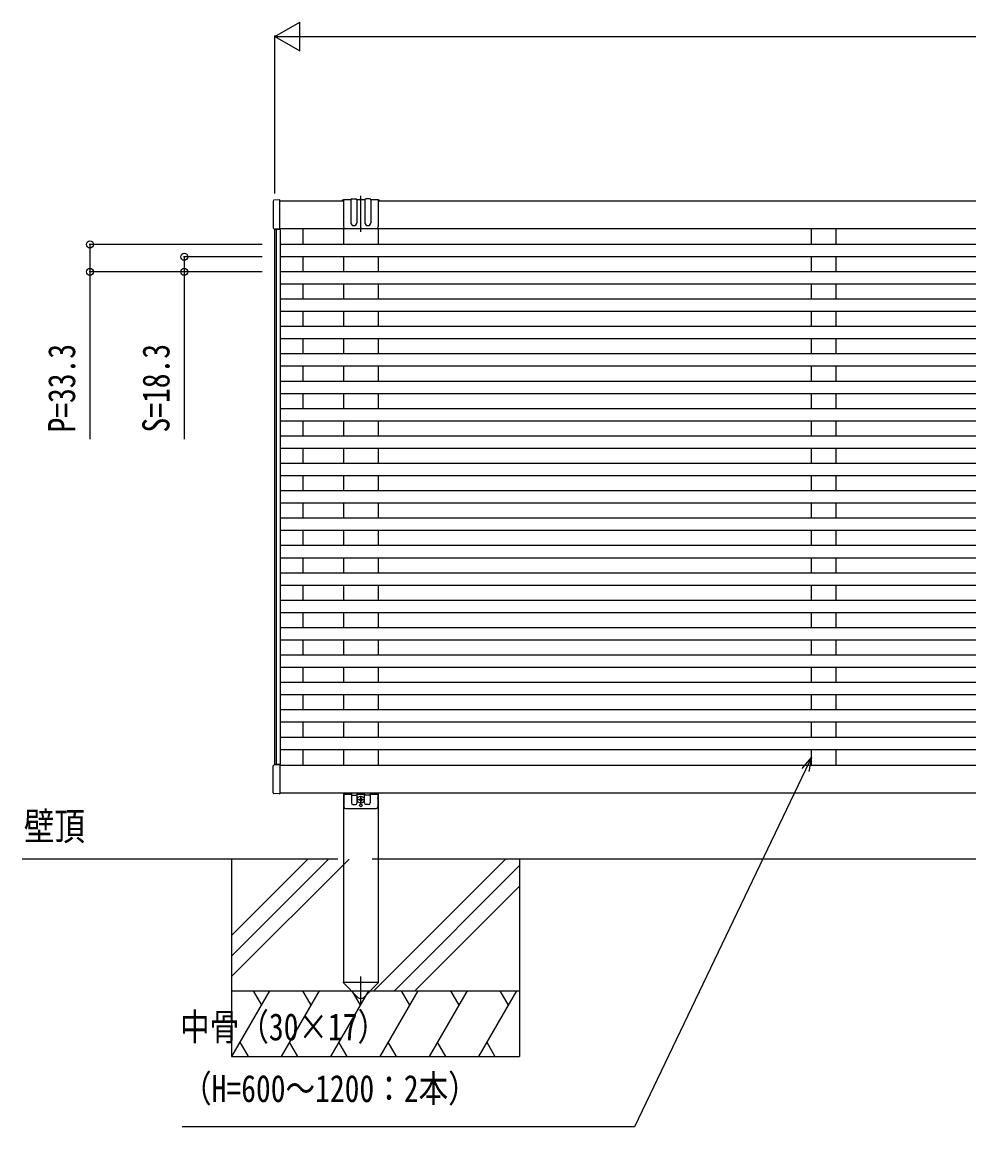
# Model space of a CAD drawing. Units: millimetres, scale not verified. Extents: x -4205 to 4205, y -2970 to 2970.
# Drawn here: x -1773 to -622, y -457 to 887 of the extents above; entities that cross this region are included whole.
import ezdxf
from ezdxf.enums import TextEntityAlignment as Align

# ---------------------------------------------------------------- set-up
doc = ezdxf.new("R2010")
doc.units = ezdxf.units.MM
doc.header["$LTSCALE"] = 16
for name, color, linetype in [('0-2_USER1', 3, 'Continuous'), ('0-4_YKK_A1', 4, 'Continuous'), ('0-5_YKK_D', 6, 'Continuous')]:
    doc.layers.add(name, color=color, linetype=linetype)
doc.styles.add('ＭＳ ゴシック', font='')
doc.styles.get('ＭＳ ゴシック').set_extended_font_data('MS Gothic')

msp = doc.modelspace()

# ---------------------------------------------------------------- linework, layer by layer
at = {"layer": '0-4_YKK_A1'}
for p, q in [((-1361, 631.64), (-1361, 675.42)), ((-1467.5, 668.99), (-1467.5, 636.35)), ((-1459.82, 670.4), (-1466.56, 669.99)), ((-1459.5, 669.22), (-1382, 669.22)), ((-1373, 670.72), (-1382, 670.72)), ((-1382, 670.72), (-1382, 637.71)), ((-1373, 670.72), (-1373, 642.71)), ((-1372, 671.72), (-1367, 671.72)), ((-1356, 670.72), (-1366, 670.72)), ((-1366, 670.72), (-1366, 642.71)), ((-1356, 670.72), (-1356, 642.71)), ((-1350, 671.72), (-1355, 671.72)), ((-1340, 670.72), (-1349, 670.72)), ((-1349, 670.72), (-1349, 642.71)), ((-1340, 670.72), (-1340, 637.71)), ((-1340, 669.22), (-493.5, 669.22)), ((-1459.82, 634.94), (-1466.56, 635.35)), ((-1466, 634.72), (-1459, 634.72)), ((-1466, 634.72), (-1466, -16.28)), ((-1464, 634.72), (-1464, -16.28)), ((530, 635.22), (-1459.5, 635.22)), ((-1431, 616.02), (-1431, 635.22)), ((-1382, 635.22), (-1382, 616.32)), ((-1380, 635.71), (-1361.71, 635.71)), ((-1360.29, 635.71), (-1342, 635.71)), ((-1340, 635.22), (-1340, 616.32)), ((-813, 616.42), (-813, 635.22)), ((-783, 616.42), (-783, 635.22)), ((528, 616.32), (-1459, 616.32)), ((528, 601.32), (-1459, 601.32)), ((-1431, 583.02), (-1431, 601.32)), ((-1382, 601.32), (-1382, 583.02)), ((-1340, 601.32), (-1340, 583.02)), ((-813, 583.42), (-813, 601.72)), ((-783, 583.42), (-783, 601.72)), ((528, 583.02), (-1459, 583.02)), ((528, 568.02), (-1459, 568.02)), ((-1431, 549.72), (-1431, 568.02)), ((-1382, 568.02), (-1382, 549.72)), ((-1340, 568.02), (-1340, 549.72)), ((-813, 550.12), (-813, 568.42)), ((-783, 550.12), (-783, 568.42)), ((528, 549.72), (-1459, 549.72)), ((528, 534.72), (-1459, 534.72)), ((-1431, 516.42), (-1431, 534.72)), ((-1382, 534.72), (-1382, 516.42)), ((-1340, 534.72), (-1340, 516.42)), ((-813, 516.82), (-813, 535.12)), ((-783, 516.82), (-783, 535.12)), ((528, 516.42), (-1459, 516.42)), ((528, 501.42), (-1459, 501.42)), ((-1431, 483.12), (-1431, 501.42)), ((-1382, 501.42), (-1382, 483.12)), ((-1340, 501.42), (-1340, 483.12)), ((-813, 483.52), (-813, 501.82)), ((-783, 483.52), (-783, 501.82)), ((528, 483.12), (-1459, 483.12)), ((528, 468.12), (-1459, 468.12)), ((-1431, 449.82), (-1431, 468.12)), ((-1382, 468.12), (-1382, 449.82)), ((-1340, 468.12), (-1340, 449.82)), ((-813, 450.22), (-813, 468.52)), ((-783, 450.22), (-783, 468.52)), ((528, 449.82), (-1459, 449.82)), ((528, 434.82), (-1459, 434.82)), ((-1431, 416.52), (-1431, 434.82)), ((-1382, 434.82), (-1382, 416.52)), ((-1340, 434.82), (-1340, 416.52)), ((-813, 416.92), (-813, 435.22)), ((-783, 416.92), (-783, 435.22)), ((528, 416.52), (-1459, 416.52)), ((528, 401.52), (-1459, 401.52)), ((-1431, 383.22), (-1431, 401.52)), ((-1382, 401.52), (-1382, 383.22)), ((-1340, 401.52), (-1340, 383.22)), ((-813, 383.62), (-813, 401.92)), ((-783, 383.62), (-783, 401.92)), ((528, 383.22), (-1459, 383.22)), ((-1459, 383.22), (-1459, 368.22)), ((528, 368.22), (-1459, 368.22)), ((-1431, 349.92), (-1431, 368.22)), ((-1382, 368.22), (-1382, 349.92)), ((-1340, 368.22), (-1340, 349.92)), ((-813, 350.32), (-813, 368.62)), ((-783, 350.32), (-783, 368.62)), ((528, 349.92), (-1459, 349.92)), ((-1459, 349.92), (-1459, 334.92)), ((528, 334.92), (-1459, 334.92)), ((-1431, 316.62), (-1431, 334.92)), ((-1382, 334.92), (-1382, 316.62)), ((-1340, 334.92), (-1340, 316.62)), ((-813, 317.02), (-813, 335.32)), ((-783, 317.02), (-783, 335.32)), ((528, 316.62), (-1459, 316.62)), ((528, 301.62), (-1459, 301.62)), ((-1431, 283.32), (-1431, 301.62)), ((-1382, 301.62), (-1382, 283.32)), ((-1340, 301.62), (-1340, 283.32)), ((-813, 283.72), (-813, 302.02)), ((-783, 283.72), (-783, 302.02)), ((528, 283.32), (-1459, 283.32)), ((-813, 250.42), (-813, 268.72)), ((-783, 250.42), (-783, 268.72)), ((528, 268.32), (-1459, 268.32)), ((-1431, 250.02), (-1431, 268.32)), ((-1382, 268.32), (-1382, 250.02)), ((-1340, 268.32), (-1340, 250.02)), ((528, 250.02), (-1459, 250.02)), ((528, 235.02), (-1459, 235.02)), ((-1431, 216.72), (-1431, 235.02)), ((-1382, 235.02), (-1382, 216.72)), ((-1340, 235.02), (-1340, 216.72)), ((-813, 217.12), (-813, 235.42)), ((-783, 217.12), (-783, 235.42)), ((528, 216.72), (-1459, 216.72)), ((528, 201.72), (-1459, 201.72)), ((-1431, 183.42), (-1431, 201.72)), ((-1382, 201.72), (-1382, 183.42)), ((-1340, 201.72), (-1340, 183.42)), ((-813, 183.82), (-813, 202.12)), ((-783, 183.82), (-783, 202.12)), ((528, 183.42), (-1459, 183.42)), ((528, 168.42), (-1459, 168.42)), ((-1431, 150.12), (-1431, 168.42)), ((-1382, 168.42), (-1382, 150.12)), ((-1340, 168.42), (-1340, 150.12)), ((-813, 150.52), (-813, 168.82)), ((-783, 150.52), (-783, 168.82)), ((528, 150.12), (-1459, 150.12)), ((528, 135.12), (-1459, 135.12)), ((-1431, 116.82), (-1431, 135.12)), ((-1382, 135.12), (-1382, 116.82)), ((-1340, 135.12), (-1340, 116.82)), ((-813, 117.22), (-813, 135.52)), ((-783, 117.22), (-783, 135.52)), ((528, 116.82), (-1459, 116.82)), ((528, 101.82), (-1459, 101.82)), ((-1431, 83.52), (-1431, 101.82)), ((-1382, 101.82), (-1382, 83.52)), ((-1340, 101.82), (-1340, 83.52)), ((-813, 83.92), (-813, 102.22)), ((-783, 83.92), (-783, 102.22)), ((528, 83.52), (-1459, 83.52)), ((528, 68.52), (-1459, 68.52)), ((-1431, 50.22), (-1431, 68.52)), ((-1382, 68.52), (-1382, 50.22)), ((-1340, 68.52), (-1340, 50.22)), ((-813, 50.62), (-813, 68.92)), ((-783, 50.62), (-783, 68.92)), ((528, 50.22), (-1459, 50.22)), ((528, 35.22), (-1459, 35.22)), ((-1431, 16.92), (-1431, 35.22)), ((-1382, 35.22), (-1382, 16.92)), ((-1340, 35.22), (-1340, 16.92)), ((-813, 17.32), (-813, 35.62)), ((-783, 17.32), (-783, 35.62)), ((528, 16.92), (-1459, 16.92)), ((528, 1.92), (-1459, 1.92)), ((-1431, -16.78), (-1431, 1.92)), ((-1382, 1.92), (-1382, -16.78)), ((-1340, 1.92), (-1340, -16.78)), ((-813, -16.78), (-813, 1.92)), ((-783, -16.78), (-783, 1.92)), ((-1467.5, -50.55), (-1467.5, -17.91)), ((-1459.82, -16.5), (-1466.56, -16.91)), ((-1459.5, -16.78), (530, -16.78)), ((-1459.82, -51.96), (-1466.56, -51.55)), ((530, -50.78), (-1459.5, -50.78)), ((-1382, -50.78), (-1382, -280.78)), ((-1381.5, -50.78), (-1381.5, -56.82)), ((-1381.5, -52.28), (-1372.5, -52.28)), ((-1372.5, -50.78), (-1372.5, -62.78)), ((-1371.5, -53.28), (-1366.5, -53.28)), ((-1365.5, -62.78), (-1365.5, -50.78)), ((-1365.5, -52.28), (-1356.5, -52.28)), ((-1356.5, -62.78), (-1356.5, -50.78)), ((-1350.5, -53.28), (-1355.5, -53.28)), ((-1349.5, -50.78), (-1349.5, -62.78)), ((-1349.5, -52.28), (-1340.5, -52.28)), ((-1340.5, -50.78), (-1340.5, -56.82)), ((-1340, -50.78), (-1340, -280.78)), ((-1381.5, -57.74), (-1381.5, -67.78)), ((-1370.5, -64.78), (-1367.5, -64.78)), ((-1365.55, -58.78), (-1356.45, -58.78)), ((-1363.08, -58.43), (-1363.08, -59.13)), ((-1363.08, -58.43), (-1361.85, -58.43)), ((-1363.08, -59.13), (-1361.85, -59.13)), ((-1361.35, -56.7), (-1360.65, -56.7)), ((-1361.35, -56.7), (-1361.35, -57.93)), ((-1361.35, -59.63), (-1361.35, -60.85)), ((-1361.35, -60.85), (-1360.65, -60.85)), ((-1361, -63.33), (-1361, -54.23)), ((-1360.65, -56.7), (-1360.65, -57.93)), ((-1360.65, -59.63), (-1360.65, -60.85)), ((-1360.15, -58.43), (-1358.93, -58.43)), ((-1360.15, -59.13), (-1358.93, -59.13)), ((-1358.93, -58.43), (-1358.93, -59.13)), ((-1351.5, -64.78), (-1354.5, -64.78)), ((-1340.5, -57.74), (-1340.5, -67.78)), ((-1379.5, -69.78), (-1342.5, -69.78)), ((-1389, -131.27), (-1772.72, -131.27)), ((-1389, -131.27), (-1772.72, -131.27)), ((-1518, -131.27), (-1518, -371.27)), ((-1425.21, -131.27), (-1518, -224.06)), ((-1400.21, -131.27), (-1518, -249.06)), ((-1375.21, -131.27), (-1518, -274.06)), ((-493.5, -131.27), (-1347, -131.27)), ((-1185.21, -131.27), (-1345.21, -291.27)), ((-1168, -131.27), (-1168, -371.27)), ((-1168, -139.06), (-1320.21, -291.27)), ((-1168, -164.06), (-1295.21, -291.27)), ((-1382.2, -281.78), (-1382.2, -280.78)), ((-1382.2, -280.78), (-1339.8, -280.78)), ((-1382.2, -281.78), (-1364.52, -299.33)), ((-1361, -306.29), (-1361, -273.81)), ((-1339.8, -281.78), (-1357.48, -299.33)), ((-1339.8, -280.78), (-1339.8, -281.78)), ((-1518, -291.27), (-1168, -291.27)), ((-1471.81, -291.27), (-1518, -371.27)), ((-1491.81, -291.27), (-1481.81, -308.59)), ((-1411.81, -291.27), (-1458, -371.27)), ((-1431.81, -291.27), (-1421.81, -308.59)), ((-1351.81, -291.27), (-1398, -371.27)), ((-1371.81, -291.27), (-1361.81, -308.59)), ((-1291.81, -291.27), (-1338, -371.27)), ((-1311.81, -291.27), (-1301.81, -308.59)), ((-1231.81, -291.27), (-1278, -371.27)), ((-1251.81, -291.27), (-1241.81, -308.59)), ((-1171.81, -291.27), (-1218, -371.27)), ((-1191.81, -291.27), (-1181.81, -308.59)), ((-1508, -353.95), (-1498, -371.27)), ((-1448, -353.95), (-1438, -371.27)), ((-1388, -353.95), (-1378, -371.27)), ((-1328, -353.95), (-1318, -371.27)), ((-1268, -353.95), (-1258, -371.27)), ((-1208, -353.95), (-1198, -371.27)), ((-1518, -371.27), (-1168, -371.27))]:
    msp.add_line(p, q, dxfattribs=at)
for points in [[(-1459.5, 635.24), (-1459.5, 635.92), (-1459.5, 669.42), (-1459.5, 670.1)], [(-1459, 634.72), (-1459, -16.28), (-1466, -16.28)], [(-1459.5, -16.8), (-1459.5, -17.48), (-1459.5, -50.98), (-1459.5, -51.66)]]:
    msp.add_lwpolyline(points, dxfattribs=at)
for centre, radius in [((-1361, -58.78), 4.25), ((-1361, -65.78), 1.65)]:
    msp.add_circle(centre, radius, dxfattribs=at)
for centre, radius, start, end in [((-1466.5, 668.99), 1, 93.5, 180), ((-1459.8, 670.1), 0.3, 0, 93.5), ((-1382, 668.72), 2, 90, 165.52249), ((-1372, 670.72), 1, 90, 180), ((-1367, 670.72), 1, 0, 90), ((-1355, 670.72), 1, 90, 180), ((-1350, 670.72), 1, 0, 90), ((-1340, 668.72), 2, 14.47751, 90), ((-1466.5, 636.35), 1, 180, 266.5), ((-1459.8, 635.24), 0.3, 266.5, 0), ((-1380, 637.71), 2, 180, 270), ((-1369.5, 642.71), 3.5, 180, 0), ((-1361, 635.01), 1, 44.427, 135.573), ((-1352.5, 642.71), 3.5, 180, 0), ((-1342, 637.71), 2, 270, 0), ((-1466.5, -17.91), 1, 93.5, 180), ((-1459.8, -16.8), 0.3, 0, 93.5), ((-1466.5, -50.55), 1, 180, 266.5), ((-1459.8, -51.66), 0.3, 266.5, 0), ((-1371.5, -52.28), 1, 180, 270), ((-1366.5, -52.28), 1, 270, 0), ((-1355.5, -52.28), 1, 180, 270), ((-1350.5, -52.28), 1, 270, 0), ((-1381.7, -57.28), 0.5, 293.57818, 66.42182), ((-1370.5, -62.78), 2, 180, 270), ((-1367.5, -62.78), 2, 270, 0), ((-1361.85, -57.93), 0.5, 270, 0), ((-1361.85, -59.63), 0.5, 0, 90), ((-1360.15, -57.93), 0.5, 180, 270), ((-1360.15, -59.63), 0.5, 90, 180), ((-1354.5, -62.78), 2, 180, 270), ((-1351.5, -62.78), 2, 270, 0), ((-1340.3, -57.28), 0.5, 113.57818, 246.42182), ((-1379.5, -67.78), 2, 180, 270), ((-1342.5, -67.78), 2, 270, 0), ((-1361, -295.78), 5, 225.20979, 314.79021)]:
    msp.add_arc(centre, radius, start, end, dxfattribs=at)
at = {"layer": '0-5_YKK_D'}
for p, q in [((-1465.5, 869.22), (-1435.19, 886.72)), ((-1435.19, 851.72), (-1435.19, 886.72)), ((-1465.5, 678.36), (-1465.5, 870.22)), ((-1465.5, 869.22), (-1435.19, 851.72)), ((-1465.5, 869.22), (-1404.88, 869.22)), ((-1430.5, 869.22), (499.5, 869.22)), ((-1481, 616.32), (-1691.3, 616.32)), ((-1481, 601.32), (-1576.65, 601.32)), ((-1481, 583.02), (-1691.3, 583.02)), ((-1481, 583.02), (-1576.65, 583.02))]:
    msp.add_line(p, q, dxfattribs=at)
for points in [[(-1690.3, 616.32), (-1690.3, 583.02), (-1690.3, 379.62)], [(-1575.65, 601.32), (-1575.65, 583.02), (-1575.65, 379.62)], [(-813, -7.43), (-820.35, -22.76), (-1028.3, -456.81), (-1578.3, -456.81)], [(-824.45, -20.79), (-813, -7.43), (-816.24, -24.73)]]:
    msp.add_lwpolyline(points, dxfattribs=at)
for centre in [(-1690.3, 616.32), (-1575.65, 601.32), (-1690.3, 583.02), (-1575.65, 583.02)]:
    msp.add_circle(centre, 4.25, dxfattribs=at)

# ---------------------------------------------------------------- texts
at = {"layer": '0-2_USER1', "style": 'ＭＳ ゴシック', "width": 0.8}
msp.add_text('壁頂', height=33.99, dxfattribs=at).set_placement((-1770.45, -118.43), align=Align.BOTTOM_LEFT)
at = {"layer": '0-5_YKK_D', "style": 'ＭＳ ゴシック', "width": 0.8}
for s, p in [('P=33.3', (-1698.3, 387.62)), ('S=18.3', (-1583.65, 387.62))]:
    msp.add_text(s, height=32.99, rotation=90, dxfattribs=at).set_placement(p, align=Align.BOTTOM_LEFT)
for s, p in [('中骨（30×17）', (-1580.7, -361.51)), ('（H=600～1200：2本）', (-1578.3, -436.51))]:
    msp.add_text(s, height=32.99, dxfattribs=at).set_placement(p, align=Align.BOTTOM_LEFT)

doc.saveas('drawing.dxf')
